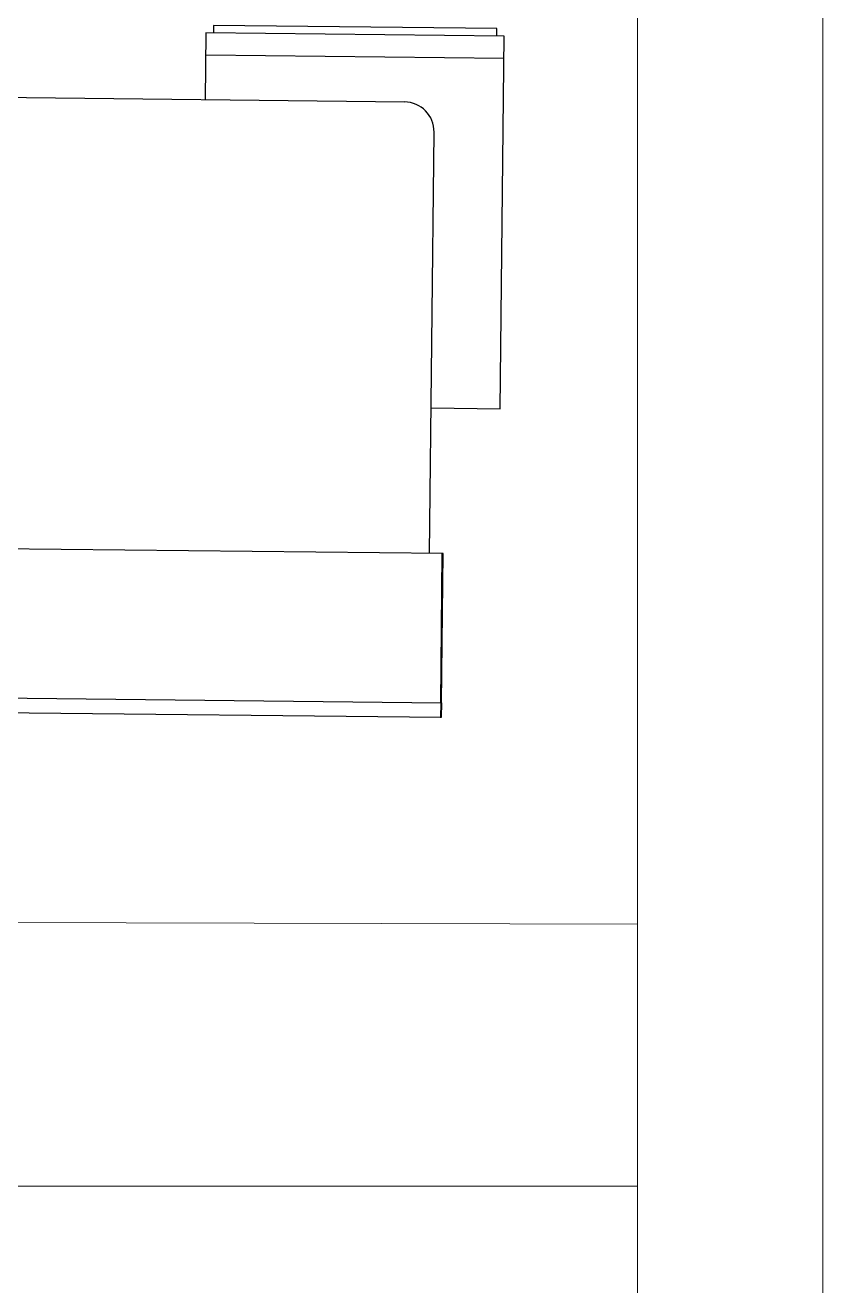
# Model space of a CAD drawing. Header units: inches. Extents: x 164.3 to 247.9, y 15.6 to 56.7.
# Drawn here: x 221.236 to 222.076, y 29.827 to 31.154 of the extents above; entities that cross this region are included whole.
import ezdxf

# ---------------------------------------------------------------- set-up
doc = ezdxf.new("R2010")
doc.units = ezdxf.units.IN
doc.header["$MEASUREMENT"] = 0
doc.layers.get('0').update_dxf_attribs({"lineweight": 0})
doc.layers.add('WALL 1 100', color=250, linetype='Continuous', lineweight=9)

msp = doc.modelspace()

# ---------------------------------------------------------------- linework, layer by layer
at = {"color": 7, "linetype": 'ByBlock', "lineweight": -2}
for p, q in [((221.4345, 31.1536), (221.4344, 31.1458)), ((221.7326, 31.1504), (221.4345, 31.1536)), ((221.7326, 31.1426), (221.7326, 31.1504)), ((221.4265, 31.1459), (221.4258, 31.0753)), ((221.7404, 31.1425), (221.4265, 31.1459)), ((221.7404, 31.1425), (221.7326, 31.1426)), ((221.7362, 30.7501), (221.7404, 31.1425)), ((221.7402, 31.1189), (221.4263, 31.1223)), ((221.6355, 31.073), (220.4428, 31.0859)), ((221.6618, 30.5977), (221.6665, 31.0413)), ((221.6634, 30.7509), (221.7362, 30.7501)), ((221.676, 30.5976), (220.8913, 30.606)), ((221.6735, 30.4403), (221.6752, 30.5973)), ((221.6738, 30.4406), (221.6755, 30.5975)), ((221.6743, 30.4406), (221.676, 30.5976)), ((220.8896, 30.4491), (221.6743, 30.4406)), ((221.6741, 30.4249), (220.8894, 30.4334)), ((221.6735, 30.4403), (221.6734, 30.4246)), ((221.6738, 30.4406), (221.6736, 30.4249)), ((221.6743, 30.4406), (221.6741, 30.4249))]:
    msp.add_line(p, q, dxfattribs=at)
msp.add_arc((221.6352, 31.0417), 0.0314, 359.3808, 89.3808, dxfattribs=at)
at = {"layer": 'WALL 1 100', "color": 0}
for p, q in [((221.8807, 31.8142), (221.8807, 28.5088)), ((222.0756, 31.8123), (222.0756, 28.5069)), ((208.27, 29.9317), (221.8807, 29.9317))]:
    msp.add_line(p, q, dxfattribs=at)
msp.add_lwpolyline([(221.8807, 30.2076), (208.2826, 30.2361)], dxfattribs=at)

doc.saveas('drawing.dxf')
